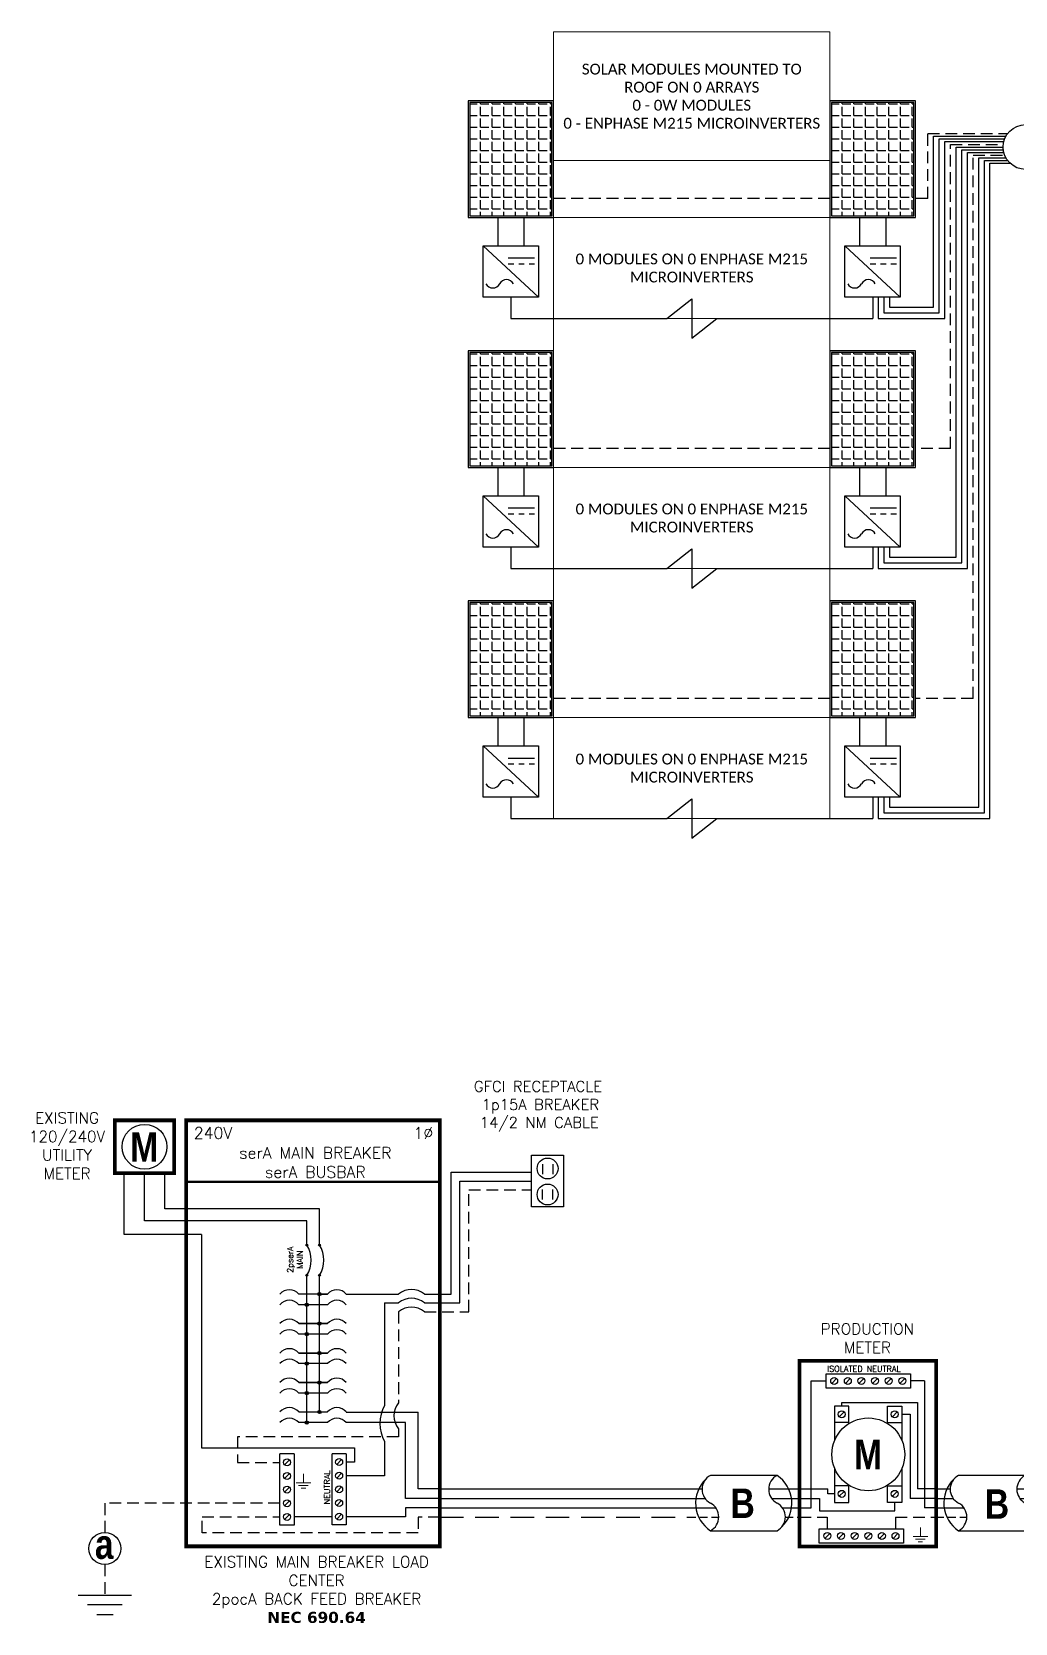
# Model space of a CAD drawing. Header units: feet. Extents: x 23351 to 24150, y 15348 to 15858.
# Drawn here: x 23637 to 23951, y 15348 to 15856 of the extents above; entities that cross this region are included whole.
import ezdxf

# ---------------------------------------------------------------- set-up
doc = ezdxf.new("R2010")
doc.units = ezdxf.units.FT
doc.header["$MEASUREMENT"] = 0
doc.linetypes.add('DASHED', pattern=[0.75, 0.5, -0.25])
doc.linetypes.add('HIDDEN', pattern=[0.375, 0.25, -0.125])
doc.layers.add('TEXT', color=7, linetype='Continuous')
doc.layers.add('Z - TITLEBLOCK TXT', color=7, linetype='Continuous')
doc.styles.add('ONE LINE TXT', font='techb___.ttf')
doc.styles.get("Standard").update_dxf_attribs({"font": 'simplex.shx'})

# ---------------------------------------------------------------- blocks, each defined once
blk = doc.blocks.new('*T23')
at = {"layer": 'Defpoints', "color": 8, "linetype": 'ByBlock', "lineweight": 0, "transparency": 16777216}
for p, q in [((0, 0), (88.16, 0)), ((0, 0), (0, -250.97)), ((88.16, 0), (88.16, -250.97)), ((0, -41.08), (88.16, -41.08)), ((0, -59.24), (88.16, -59.24)), ((0, -91.46), (88.16, -91.46)), ((0, -138.99), (88.16, -138.99)), ((0, -171.21), (88.16, -171.21)), ((0, -218.74), (88.16, -218.74)), ((0, -250.97), (88.16, -250.97))]:
    blk.add_line(p, q, dxfattribs=at)
at = {"color": 0, "linetype": 'Continuous', "transparency": 16777216, "char_height": 3.4544, "width": 83.574, "attachment_point": 5}
for s, insert in [('{\\fCalibri|b0|i0|c0;SOLAR MODULES MOUNTED TO ROOF ON 0 ARRAYS^J0 - 0W MODULES^J0 - ENPHASE M215 MICROINVERTERS', (44.08, -20.54)), ('{\\fCalibri|b0|i0|c0;', (44.08, -50.16)), ('{\\fCalibri|b0|i0|c0;0 MODULES ON 0 ENPHASE M215 MICROINVERTERS', (44.08, -75.35)), ('{\\fCalibri|b0|i0|c0;', (44.08, -115.23)), ('{\\fCalibri|b0|i0|c0;0 MODULES ON 0 ENPHASE M215 MICROINVERTERS', (44.08, -155.1)), ('{\\fCalibri|b0|i0|c0;', (44.08, -194.98)), ('{\\fCalibri|b0|i0|c0;0 MODULES ON 0 ENPHASE M215 MICROINVERTERS', (44.08, -234.86))]:
    blk.add_mtext(s, dxfattribs=dict(at, insert=insert))
blk = doc.blocks.new('*U14')
at = {"color": 7, "linetype": 'Continuous'}
for p, q in [((-7.14, 13.31), (-28.39, 13.31)), ((-28.39, -4.31), (-7.14, -4.31))]:
    blk.add_line(p, q, dxfattribs=at)
at = {"color": 7}
for p, q in [((-35.53, 9), (-31.05, 9)), ((-9.81, 9), (0, 9))]:
    blk.add_line(p, q, dxfattribs=at)
at = {"color": 10}
for p, q in [((-35.53, 6), (-30.11, 6)), ((-8.87, 6), (0, 6))]:
    blk.add_line(p, q, dxfattribs=at)
at = {"color": 253}
for p, q in [((-35.53, 3), (-26.66, 3)), ((-5.41, 3), (0, 3))]:
    blk.add_line(p, q, dxfattribs=at)
at = {"color": 92, "linetype": 'HIDDEN', "ltscale": 10}
for p, q in [((-4.48, 0), (0, 0)), ((-35.53, 0), (-25.72, 0))]:
    blk.add_line(p, q, dxfattribs=at)
at = {"color": 7, "linetype": 'Continuous'}
for centre, start, end in [((-22.54, 4.5), 133.9732, 236.4265), ((-12.99, 4.5), 313.9732, 56.4265)]:
    blk.add_arc(centre, 10.58, start, end, dxfattribs=at)
at = {"linetype": 'Continuous'}
for centre, start, end in [((-26.08, 8.91), 117.6639, 242.3361), ((-4.83, 8.91), 117.6639, 242.3361), ((-30.7, 0.09), 297.6639, 62.3361), ((-9.45, 0.09), 297.6639, 62.3361)]:
    blk.add_arc(centre, 4.98, start, end, dxfattribs=at)
blk = doc.blocks.new('unfusedDisconnect')
at = {"lineweight": 50}
blk.add_line((-43.61, 43.06), (0, 43.06), dxfattribs=at)
at = {"color": 1, "linetype": 'Continuous'}
for p, q in [((-35.27, 34.78), (-35.27, 39.32)), ((-35.27, 39.32), (-8.32, 39.32)), ((-8.32, 39.32), (-8.32, 34.78)), ((-8.32, 34.78), (-35.27, 34.78)), ((-31.89, 22.73), (-25.32, 22.73)), ((-23.43, 25.18), (-20.16, 22.74)), ((-19.08, 22.73), (-11.7, 22.73)), ((-23.43, 17.65), (-20.16, 15.2)), ((-31.89, 15.2), (-25.32, 15.2)), ((-19.08, 15.2), (-11.7, 15.19)), ((-35.27, 1.76), (-8.32, 1.76)), ((-35.27, 1.76), (-35.27, -2.78)), ((-8.32, 1.76), (-8.32, -2.78)), ((-8.32, -2.78), (-35.27, -2.78))]:
    blk.add_line(p, q, dxfattribs=at)
at = {"color": 4, "linetype": 'Continuous'}
for p, q in [((-31.89, 37.83), (-33.46, 36.26)), ((-27.53, 37.83), (-29.11, 36.26)), ((-23.18, 37.83), (-24.76, 36.26)), ((-18.83, 37.83), (-20.41, 36.26)), ((-14.48, 37.83), (-16.06, 36.26)), ((-10.13, 37.83), (-11.7, 36.26)), ((-31.89, 0.28), (-33.46, -1.3)), ((-27.53, 0.28), (-29.11, -1.3)), ((-23.18, 0.28), (-24.76, -1.3)), ((-18.83, 0.28), (-20.41, -1.3)), ((-14.48, 0.28), (-16.06, -1.3)), ((-10.13, 0.28), (-11.7, -1.3))]:
    blk.add_line(p, q, dxfattribs=at)
at = {"color": 253, "linetype": 'Continuous'}
for p, q in [((-38.16, 3), (-38.16, 32.17)), ((-38.16, 32.17), (-32.67, 32.17)), ((-32.67, 32.17), (-32.67, 34.78)), ((-10.92, 32.17), (-10.92, 34.78)), ((-5.43, 32.17), (-10.92, 32.17)), ((-5.43, 3), (-5.43, 32.17)), ((-43.61, 3), (-38.16, 3)), ((0, 3), (-5.43, 3))]:
    blk.add_line(p, q, dxfattribs=at)
at = {"color": 7, "linetype": 'Continuous'}
for p, q in [((-41.66, 9), (-41.66, 22.73)), ((-39.8, 22.73), (-41.66, 22.73)), ((-31.89, 22.73), (-34.52, 22.73)), ((-11.7, 22.73), (-9.07, 22.73)), ((-3.79, 22.73), (-1.93, 22.73)), ((-1.93, 9), (-1.93, 22.73))]:
    blk.add_line(p, q, dxfattribs=at)
at = {"color": 10, "linetype": 'Continuous'}
for p, q in [((-39.8, 6), (-39.8, 15.2)), ((-31.89, 15.2), (-34.52, 15.2)), ((-11.7, 15.2), (-9.07, 15.2)), ((-3.79, 6), (-3.79, 15.2)), ((-43.61, 6), (-39.8, 6)), ((0, 6), (-3.79, 6))]:
    blk.add_line(p, q, dxfattribs=at)
at = {"color": 7}
for p, q in [((-43.61, 9), (-41.66, 9)), ((0, 9), (-1.93, 9))]:
    blk.add_line(p, q, dxfattribs=at)
at = {"color": 92, "linetype": 'HIDDEN', "ltscale": 15}
for p, q in [((-43.61, 0), (-36.58, 0)), ((-36.58, 0), (-36.58, 4.9)), ((-36.58, 4.9), (-32.67, 4.9)), ((-32.67, 4.9), (-32.67, 1.76)), ((-7.01, 4.9), (-10.92, 4.9)), ((-10.92, 4.9), (-10.92, 1.76)), ((-7.01, 0), (-7.01, 4.9)), ((0, 0), (-7.01, 0))]:
    blk.add_line(p, q, dxfattribs=at)
at = {"lineweight": 50, "const_width": 1.19}
blk.add_lwpolyline([(-43.61, -9.34), (-43.61, 49.84), (0, 49.84), (0, -9.34)], close=True, dxfattribs=at)
at = {"color": 92, "linetype": 'Continuous', "lineweight": 5, "ltscale": 0.05, "flags": 128}
for points in [[(-21.8, -3.32), (-21.8, -6.17)], [(-24.14, -6.17), (-19.45, -6.17)], [(-20.27, -7.03), (-23.32, -7.03)], [(-21.08, -7.9), (-22.51, -7.9)]]:
    blk.add_lwpolyline(points, dxfattribs=at)
at = {"color": 4, "linetype": 'Continuous'}
for centre in [(-32.67, 37.05), (-28.32, 37.05), (-23.97, 37.05), (-19.62, 37.05), (-15.27, 37.05), (-10.92, 37.05), (-32.67, -0.51), (-28.32, -0.51), (-23.97, -0.51), (-19.62, -0.51), (-15.27, -0.51), (-10.92, -0.51)]:
    blk.add_circle(centre, 1.11, dxfattribs=at)
at = {"color": 1, "linetype": 'Continuous'}
for centre in [(-24.78, 22.73), (-19.62, 22.73), (-24.78, 15.2), (-19.62, 15.2)]:
    blk.add_circle(centre, 0.541, dxfattribs=at)
at = {"color": 7, "linetype": 'Continuous'}
for centre in [(-37.16, 22.58), (-6.43, 22.58)]:
    blk.add_arc(centre, 2.64, 3.2819, 176.7181, dxfattribs=at)
at = {"color": 10, "linetype": 'Continuous'}
for centre in [(-37.16, 15.04), (-6.43, 15.04)]:
    blk.add_arc(centre, 2.64, 3.2819, 176.7181, dxfattribs=at)
at = {"color": 4, "linetype": 'Continuous'}
blk.add_text('ISOLATED NEUTRAL', height=1.8743, dxfattribs=at).set_placement((-34.91, 39.97))
at = {"color": 1}
for s, width, gutter_width, heights, insert, char_height, attachment_point in [('\\A1;\\pi12.228;ampA UNFUSED \\P\\pi16.834;DISCONNECT', 64.922, 0, [11.89], (-55.21, 63.58), 3.4544, 1), ('240V', 0.1481, 0.75, [0], (-35.55, 46.4), 3.658, 5), ('1∅', 0.1481, 0.75, [0], (-4.98, 46.1), 3.658, 5), ('\\A1;\\pi11.999,t30.287;SQUARE D\\P\\pi9.0377,t27.326;PN: D222RB', 51.6906, 0.203, [45.94], (-47.25, -12.27), 3.6576, 1)]:
    blk.add_mtext_dynamic_manual_height_columns(s, width=width, gutter_width=gutter_width, heights=heights, dxfattribs=dict(at, insert=insert, char_height=char_height, attachment_point=attachment_point))
blk = doc.blocks.new('*U26')
at = {"color": 7}
for name, p in [('unfusedDisconnect', (0, 0)), ('*U14', (-43.61, 0))]:
    blk.add_blockref(name, p, dxfattribs=at)
at = {"layer": 'Z - TITLEBLOCK TXT', "color": 1, "linetype": 'Continuous', "insert": (-63.63, 8.88), "char_height": 9.3833, "attachment_point": 1, "style": 'ONE LINE TXT'}
blk.add_mtext_dynamic_manual_height_columns('{\\W1;\\C256;B}', width=0.1385, gutter_width=2.13, heights=[0], dxfattribs=at)
blk = doc.blocks.new('*U22')
at = {"color": 7}
blk.add_line((-79.14, 9), (0, 9), dxfattribs=at)
at = {"color": 10}
blk.add_line((-79.14, 6), (0, 6), dxfattribs=at)
at = {"color": 253}
blk.add_line((-79.14, 3), (0, 3), dxfattribs=at)
at = {"color": 92, "linetype": 'DASHED', "ltscale": 15}
blk.add_line((-79.14, 0), (0, 0), dxfattribs=at)
blk = doc.blocks.new('productionMeter')
at = {"color": 1, "linetype": 'Continuous'}
for p, q in [((-35.13, 41.18), (-35.13, 45.72)), ((-35.13, 45.72), (-8.18, 45.72)), ((-8.18, 45.72), (-8.18, 41.18)), ((-8.18, 41.18), (-35.13, 41.18)), ((-32.38, 35.4), (-32.38, 24.5)), ((-27.84, 35.4), (-32.38, 35.4)), ((-27.84, 29.86), (-27.84, 35.4)), ((-15.47, 29.86), (-15.47, 35.4)), ((-15.47, 35.4), (-10.93, 35.4)), ((-10.93, 35.4), (-10.93, 24.5)), ((-27.84, 30.21), (-32.38, 30.21)), ((-15.47, 30.21), (-10.93, 30.21)), ((-32.38, 15.55), (-32.38, 4.64)), ((-10.93, 15.55), (-10.93, 4.64)), ((-27.84, 4.64), (-27.84, 10.18)), ((-15.47, 4.64), (-15.47, 10.18)), ((-27.84, 10.04), (-32.38, 10.04)), ((-15.47, 10.04), (-10.93, 10.04)), ((-32.38, 4.64), (-27.84, 4.64)), ((-10.93, 4.64), (-15.47, 4.64)), ((-37.32, -8.24), (-37.32, -3.7)), ((-37.32, -3.7), (-10.37, -3.7)), ((-10.37, -3.7), (-10.37, -8.24)), ((-10.37, -8.24), (-37.32, -8.24))]:
    blk.add_line(p, q, dxfattribs=at)
at = {"color": 253, "linetype": 'Continuous'}
for p, q in [((-39.9, 3), (-39.9, 43.45)), ((-39.9, 43.45), (-35.13, 43.45)), ((-3.71, 43.45), (-8.18, 43.45)), ((-3.71, 43.45), (-3.71, 3)), ((-43.61, 3), (-39.9, 3)), ((0, 3), (-3.71, 3))]:
    blk.add_line(p, q, dxfattribs=at)
at = {"color": 4, "linetype": 'Continuous'}
for p, q in [((-31.74, 44.23), (-33.32, 42.66)), ((-27.39, 44.23), (-28.97, 42.66)), ((-23.04, 44.23), (-24.62, 42.66)), ((-18.69, 44.23), (-20.26, 42.66)), ((-14.34, 44.23), (-15.91, 42.66)), ((-9.99, 44.23), (-11.56, 42.66)), ((-29.33, 33.59), (-30.9, 32.02)), ((-12.41, 33.59), (-13.98, 32.02)), ((-29.33, 8.23), (-30.9, 6.66)), ((-12.41, 8.23), (-13.98, 6.66)), ((-33.93, -5.19), (-35.51, -6.76)), ((-29.58, -5.19), (-31.15, -6.76)), ((-25.23, -5.19), (-26.8, -6.76)), ((-20.88, -5.19), (-22.45, -6.76)), ((-16.53, -5.19), (-18.1, -6.76)), ((-12.18, -5.19), (-13.75, -6.76))]:
    blk.add_line(p, q, dxfattribs=at)
at = {"color": 7}
for p, q in [((-30.11, 35.4), (-30.11, 36.59)), ((-30.11, 36.59), (-5.98, 36.59)), ((-5.98, 36.59), (-5.98, 9)), ((-43.61, 9), (-34.54, 9)), ((-34.54, 7.44), (-34.54, 9)), ((-32.38, 7.44), (-34.54, 7.44)), ((0, 9), (-5.98, 9))]:
    blk.add_line(p, q, dxfattribs=at)
at = {"color": 10, "linetype": 'Continuous'}
for p, q in [((-10.93, 32.81), (-8.25, 32.81)), ((-8.25, 32.81), (-8.25, 6)), ((-43.61, 6), (-37.24, 6)), ((-37.24, 6), (-37.24, 2.05)), ((0, 6), (-8.25, 6)), ((-37.24, 2.05), (-13.2, 2.05)), ((-13.2, 2.05), (-13.2, 4.64))]:
    blk.add_line(p, q, dxfattribs=at)
at = {"color": 92, "linetype": 'HIDDEN', "ltscale": 15}
for p, q in [((-43.61, 0), (-34.72, 0)), ((-12.97, 0), (-12.97, -3.7)), ((-12.97, 0), (0, 0)), ((-34.72, 0), (-34.72, -3.7))]:
    blk.add_line(p, q, dxfattribs=at)
at = {"lineweight": 50, "const_width": 1.19}
blk.add_lwpolyline([(-43.61, -9.34), (-43.61, 49.84), (0, 49.84), (0, -9.34)], close=True, dxfattribs=at)
at = {"color": 92, "linetype": 'Continuous', "lineweight": 5, "ltscale": 0.05, "flags": 128}
for points in [[(-5.04, -3.33), (-5.04, -6.18)], [(-2.7, -6.18), (-7.38, -6.18)], [(-6.57, -7.05), (-3.51, -7.05)], [(-5.76, -7.91), (-4.32, -7.91)]]:
    blk.add_lwpolyline(points, dxfattribs=at)
at = {"color": 4, "linetype": 'Continuous'}
for centre in [(-32.53, 43.45), (-28.18, 43.45), (-23.83, 43.45), (-19.48, 43.45), (-15.13, 43.45), (-10.78, 43.45), (-30.11, 32.81), (-13.2, 32.81), (-30.11, 7.44), (-13.2, 7.44), (-34.72, -5.97), (-30.37, -5.97), (-26.02, -5.97), (-21.67, -5.97), (-17.32, -5.97), (-12.97, -5.97)]:
    blk.add_circle(centre, 1.11, dxfattribs=at)
at = {"linetype": 'Continuous'}
blk.add_circle((-21.65, 20.02), 11.62, dxfattribs=at)
at = {"color": 4, "linetype": 'Continuous'}
blk.add_text('ISOLATED NEUTRAL', height=1.8743, dxfattribs=at).set_placement((-34.77, 46.37))
at = {"color": 253, "linetype": 'Continuous', "style": 'ONE LINE TXT'}
blk.add_text('M', height=9.38, dxfattribs=at).set_placement((-26.21, 15.31))
at = {"color": 1, "insert": (-21.93, 57.08), "char_height": 3.5433, "attachment_point": 5}
blk.add_mtext_dynamic_manual_height_columns('PRODUCTION METER', width=1.3203, gutter_width=7.17, heights=[0], dxfattribs=at)
blk = doc.blocks.new('*U19')
at = {"color": 7}
blk.add_blockref('productionMeter', (0, 0), dxfattribs=at)
blk = doc.blocks.new('breakerPanel')
at = {"linetype": 'Continuous'}
h = blk.add_hatch(color=1, dxfattribs=at)
h.dxf.hatch_style = 1
edge = h.paths.add_edge_path()
edge.add_arc((-42.47, 86.8), 0.291, 0, 360)
h = blk.add_hatch(color=1, dxfattribs=at)
h.dxf.hatch_style = 1
edge = h.paths.add_edge_path()
edge.add_arc((-38.44, 86.8), 0.291, 0, 360)
h = blk.add_hatch(color=1, dxfattribs=at)
h.dxf.hatch_style = 1
edge = h.paths.add_edge_path()
edge.add_arc((-42.47, 77.16), 0.291, 0, 360)
h = blk.add_hatch(color=1, dxfattribs=at)
h.dxf.hatch_style = 1
edge = h.paths.add_edge_path()
edge.add_arc((-38.44, 77.16), 0.291, 0, 360)
h = blk.add_hatch(color=1, dxfattribs=at)
h.dxf.hatch_style = 1
edge = h.paths.add_edge_path()
edge.add_arc((-38.44, 71.16), 0.528, 0, 360)
h = blk.add_hatch(color=1, dxfattribs=at)
h.dxf.hatch_style = 1
edge = h.paths.add_edge_path()
edge.add_arc((-42.47, 67.78), 0.528, 0, 360)
h = blk.add_hatch(color=1, dxfattribs=at)
h.dxf.hatch_style = 1
edge = h.paths.add_edge_path()
edge.add_arc((-38.44, 61.76), 0.528, 0, 360)
h = blk.add_hatch(color=1, dxfattribs=at)
h.dxf.hatch_style = 1
edge = h.paths.add_edge_path()
edge.add_arc((-42.47, 58.38), 0.528, 0, 360)
h = blk.add_hatch(color=1, dxfattribs=at)
h.dxf.hatch_style = 1
edge = h.paths.add_edge_path()
edge.add_arc((-38.44, 52.36), 0.528, 0, 360)
h = blk.add_hatch(color=1, dxfattribs=at)
h.dxf.hatch_style = 1
edge = h.paths.add_edge_path()
edge.add_arc((-42.47, 48.98), 0.528, 0, 360)
h = blk.add_hatch(color=1, dxfattribs=at)
h.dxf.hatch_style = 1
edge = h.paths.add_edge_path()
edge.add_arc((-38.44, 42.95), 0.528, 0, 360)
h = blk.add_hatch(color=1, dxfattribs=at)
h.dxf.hatch_style = 1
edge = h.paths.add_edge_path()
edge.add_arc((-42.47, 39.58), 0.528, 0, 360)
h = blk.add_hatch(color=1, dxfattribs=at)
h.dxf.hatch_style = 1
edge = h.paths.add_edge_path()
edge.add_arc((-42.47, 30.17), 0.528, 0, 360)
h = blk.add_hatch(color=1, dxfattribs=at)
h.dxf.hatch_style = 1
edge = h.paths.add_edge_path()
edge.add_arc((-38.44, 33.55), 0.528, 0, 360)
at = {"color": 155, "true_color": 0x647190}
blk.add_line((-80.92, 126.59), (0, 126.59), dxfattribs=at)
at = {"color": 253, "linetype": 'Continuous'}
for p, q in [((-100.73, 90.2), (-100.73, 109.7)), ((-76.04, 90.2), (-100.73, 90.2)), ((-76.04, 90.2), (-76.04, 22.16)), ((-76.04, 22.16), (-27.25, 22.16)), ((-27.25, 22.16), (-27.25, 17.57)), ((-27.25, 17.57), (-29.89, 17.57)), ((-11.01, 0.16), (-29.89, 0.16)), ((0, 3), (-11.01, 3)), ((-11.01, 3), (-11.01, 0.16))]:
    blk.add_line(p, q, dxfattribs=at)
at = {"color": 10, "linetype": 'Continuous'}
for p, q in [((-94.24, 94.51), (-94.24, 109.7)), ((-42.47, 94.51), (-94.24, 94.51)), ((-42.47, 87.09), (-42.47, 94.51)), ((-42.47, 30.17), (-42.47, 76.87)), ((-35.88, 67.78), (-45.04, 67.78)), ((-35.88, 58.38), (-45.04, 58.38)), ((-35.88, 48.98), (-45.04, 48.98)), ((-35.88, 39.58), (-45.04, 39.58)), ((-35.88, 30.17), (-45.04, 30.17)), ((-10.98, 30.17), (-29.89, 30.17)), ((-10.98, 6), (-10.98, 30.17)), ((0, 6), (-10.98, 6))]:
    blk.add_line(p, q, dxfattribs=at)
at = {"color": 7, "linetype": 'Continuous'}
for p, q in [((-87.75, 98.34), (-87.75, 109.7)), ((-38.44, 98.34), (-87.75, 98.34)), ((-38.44, 87.09), (-38.44, 98.34)), ((-38.44, 61.76), (-38.44, 76.87)), ((-35.88, 71.16), (-45.04, 71.16)), ((-38.44, 71.16), (-35.88, 71.16)), ((-45.04, 61.76), (-35.88, 61.76)), ((-35.88, 61.76), (-45.04, 61.76)), ((-38.44, 52.36), (-38.44, 61.76)), ((-45.04, 52.36), (-35.88, 52.36)), ((-35.88, 52.36), (-45.04, 52.36)), ((-38.44, 42.95), (-38.44, 52.36)), ((-45.04, 42.95), (-35.88, 42.95)), ((-35.88, 42.95), (-45.04, 42.95)), ((-38.44, 33.55), (-38.44, 42.95)), ((-35.88, 33.55), (-45.04, 33.55)), ((-6.96, 9), (-6.96, 33.55))]:
    blk.add_line(p, q, dxfattribs=at)
at = {"lineweight": 50}
blk.add_line((-80.92, 106.95), (0, 106.95), dxfattribs=at)
at = {"color": 7}
for p, q in [((-29.89, 33.55), (-6.96, 33.55)), ((0, 9), (-6.96, 9))]:
    blk.add_line(p, q, dxfattribs=at)
at = {"color": 1, "linetype": 'Continuous'}
for p, q in [((-51.03, -2.51), (-51.03, 20.23)), ((-46.49, 20.23), (-51.03, 20.23)), ((-46.49, 20.23), (-46.49, -2.51)), ((-34.43, -2.43), (-34.43, 20.16)), ((-29.89, 20.16), (-34.43, 20.16)), ((-29.89, 20.16), (-29.89, -2.43)), ((-46.49, -2.51), (-51.03, -2.51)), ((-29.89, -2.43), (-34.43, -2.43))]:
    blk.add_line(p, q, dxfattribs=at)
at = {"color": 4, "linetype": 'Continuous'}
for p, q in [((-47.97, 18.28), (-49.55, 16.71)), ((-31.37, 18.35), (-32.94, 16.78)), ((-47.97, 13.93), (-49.55, 12.36)), ((-31.37, 14), (-32.94, 12.43)), ((-47.97, 9.58), (-49.55, 8.01)), ((-47.97, 5.23), (-49.55, 3.66)), ((-31.37, 9.65), (-32.94, 8.08)), ((-31.37, 5.3), (-32.94, 3.73)), ((-47.97, 0.88), (-49.55, -0.69)), ((-31.37, 0.95), (-32.94, -0.62))]:
    blk.add_line(p, q, dxfattribs=at)
at = {"color": 92, "linetype": 'HIDDEN', "ltscale": 15}
for p, q in [((-51.03, 4.44), (-106.89, 4.44)), ((-106.89, 4.44), (-106.89, -4.87)), ((-75.84, -4.96), (-75.84, 0.09)), ((-75.84, 0.09), (-51.03, 0.09)), ((0, 0), (-6.96, 0)), ((-6.96, -4.96), (-75.84, -4.96)), ((-6.96, 0), (-6.96, -4.96)), ((-106.89, -15.1), (-106.89, -24.84))]:
    blk.add_line(p, q, dxfattribs=at)
at = {"color": 92, "linetype": 'Continuous', "ltscale": 15}
blk.add_line((-34.43, 0.09), (-46.49, 0.09), dxfattribs=at)
at = {"lineweight": 50, "const_width": 1.19}
for points in [[(-103.67, 109.7), (-103.67, 126.59), (-84.82, 126.59), (-84.82, 109.7)], [(-80.92, -9.3), (-80.92, 126.59), (0, 126.59), (0, -9.3)]]:
    blk.add_lwpolyline(points, close=True, dxfattribs=at)
at = {"color": 92, "linetype": 'Continuous', "lineweight": 5, "ltscale": 0.05, "flags": 128}
for points in [[(-45.88, 10.97), (-41.2, 10.97)], [(-43.54, 13.81), (-43.54, 10.97)], [(-42.01, 10.1), (-45.07, 10.1)], [(-42.82, 9.23), (-44.25, 9.23)]]:
    blk.add_lwpolyline(points, dxfattribs=at)
at = {"color": 92, "linetype": 'Continuous', "ltscale": 4, "flags": 128}
for points in [[(-115.37, -24.84), (-98.41, -24.84)], [(-101.35, -27.98), (-112.43, -27.98)], [(-104.29, -31.12), (-109.49, -31.12)]]:
    blk.add_lwpolyline(points, dxfattribs=at)
at = {"linetype": 'Continuous'}
blk.add_circle((-94.24, 118.15), 7.15, dxfattribs=at)
at = {"color": 1, "linetype": 'Continuous'}
for centre, radius in [((-42.47, 86.8), 0.291), ((-38.44, 86.8), 0.291), ((-42.47, 77.16), 0.291), ((-38.44, 77.16), 0.291), ((-38.44, 71.16), 0.528), ((-42.47, 67.78), 0.528), ((-38.44, 61.76), 0.528), ((-42.47, 58.38), 0.528), ((-38.44, 52.36), 0.528), ((-42.47, 48.98), 0.528), ((-38.44, 42.95), 0.528), ((-42.47, 39.58), 0.528), ((-42.47, 30.17), 0.528), ((-38.44, 33.55), 0.528)]:
    blk.add_circle(centre, radius, dxfattribs=at)
at = {"color": 4, "linetype": 'Continuous'}
for centre in [(-48.76, 17.49), (-32.16, 17.57), (-48.76, 13.14), (-32.16, 13.21), (-48.76, 8.79), (-48.76, 4.44), (-32.16, 8.86), (-32.16, 4.51), (-48.76, 0.09), (-32.16, 0.16)]:
    blk.add_circle(centre, 1.11, dxfattribs=at)
at = {"color": 7, "linetype": 'Continuous'}
blk.add_circle((-106.89, -9.99), 5.11, dxfattribs=at)
at = {"color": 1, "linetype": 'Continuous'}
for centre, radius, start, end in [((-50.14, 81.98), 9.06, 327.8708, 32.1292), ((-46.11, 81.98), 9.06, 327.8708, 32.1292), ((-48.03, 68.62), 3.93, 40.3392, 139.6608), ((-32.88, 68.62), 3.93, 40.3392, 139.6608), ((-48.03, 65.24), 3.93, 40.3392, 139.6608), ((-32.88, 65.24), 3.93, 40.3392, 139.6608), ((-48.03, 59.21), 3.93, 40.3392, 139.6608), ((-32.88, 59.21), 3.93, 40.3392, 139.6608), ((-48.03, 55.84), 3.93, 40.3392, 139.6608), ((-32.88, 55.84), 3.93, 40.3392, 139.6608), ((-48.03, 49.81), 3.93, 40.3392, 139.6608), ((-32.88, 49.81), 3.93, 40.3392, 139.6608), ((-48.03, 46.43), 3.93, 40.3392, 139.6608), ((-32.88, 46.43), 3.93, 40.3392, 139.6608), ((-48.03, 40.41), 3.93, 40.3392, 139.6608), ((-48.03, 37.03), 3.93, 40.3392, 139.6608), ((-32.88, 40.41), 3.93, 40.3392, 139.6608), ((-32.88, 37.03), 3.93, 40.3392, 139.6608), ((-48.03, 31.01), 3.93, 40.3392, 139.6608), ((-48.03, 27.63), 3.93, 40.3392, 139.6608), ((-32.88, 31.01), 3.93, 40.3392, 139.6608), ((-32.88, 27.63), 3.93, 40.3392, 139.6608)]:
    blk.add_arc(centre, radius, start, end, dxfattribs=at)
at = {"color": 253, "linetype": 'Continuous', "style": 'ONE LINE TXT'}
blk.add_text('M', height=9.38, dxfattribs=at).set_placement((-98.8, 113.43))
at = {"color": 4, "linetype": 'Continuous'}
blk.add_text('NEUTRAL', height=1.874, rotation=90, dxfattribs=at).set_placement((-35.08, 4.08))
at = {"color": 1, "attachment_point": 5}
for s, width, gutter_width, heights, insert, char_height in [('EXISTING\\P120/240V UTILITY METER', 0.0523, 7.17, [0], (-118.95, 118.48), 3.5433), ('240V', 0.1481, 0.75, [0], (-72.39, 122.54), 3.658), ('1∅', 0.1481, 0.75, [0], (-5.31, 122.54), 3.658), ('serA MAIN BREAKER\\PserA BUSBAR', 72.4998, 0.75, [0], (-39.75, 113.14), 3.6576), ('EXISTING MAIN BREAKER LOAD CENTER\\P2pocA BACK FEED BREAKER\\P{\\fVerdana|b1|i0|c0|p34;NEC 690.64}', 79.2627, 97.94, [154.49], (-39.35, -23.14), 3.5433)]:
    blk.add_mtext_dynamic_manual_height_columns(s, width=width, gutter_width=gutter_width, heights=heights, dxfattribs=dict(at, insert=insert, char_height=char_height))
at = {"color": 4, "linetype": 'Continuous', "insert": (-46.25, 82.15), "char_height": 1.874, "attachment_point": 5, "rotation": 90}
blk.add_mtext_dynamic_manual_height_columns('2pserA\\PMAIN', width=0.1481, gutter_width=0.75, heights=[0], dxfattribs=at)
at = {"color": 1, "linetype": 'Continuous', "insert": (-110.08, -3.93), "char_height": 9.3833, "attachment_point": 1, "style": 'ONE LINE TXT'}
blk.add_mtext_dynamic_manual_height_columns('{\\W1;\\C256;a}', width=0.1385, gutter_width=2.13, heights=[0], dxfattribs=at)
blk = doc.blocks.new('*U18')
at = {"color": 7}
blk.add_blockref('breakerPanel', (0, 0), dxfattribs=at)
blk = doc.blocks.new('gfci1')
at = {"color": 7, "linetype": 'Continuous'}
for p, q in [((62.57, 41.42), (62.57, 38.21)), ((65.87, 41.42), (65.87, 38.21)), ((33.46, 0), (33.46, 38.87)), ((33.46, 38.87), (59.14, 38.87)), ((62.57, 30.17), (62.57, 33.39)), ((65.87, 30.17), (65.87, 33.39)), ((0, 0), (16.69, 0)), ((24.94, 0), (33.46, 0))]:
    blk.add_line(p, q, dxfattribs=at)
at = {"color": 253, "linetype": 'Continuous'}
for p, q in [((36.28, -2.82), (36.28, 36.06)), ((36.28, 36.06), (59.14, 36.06)), ((12.22, -2.82), (16.69, -2.82)), ((12.22, -2.82), (12.22, -35.5)), ((24.94, -2.82), (36.28, -2.82)), ((12.22, -47.07), (12.22, -57.95)), ((12.22, -57.95), (0, -57.95))]:
    blk.add_line(p, q, dxfattribs=at)
at = {"color": 7}
blk.add_line((16.69, -45.52), (16.69, -45.52), dxfattribs=at)
at = {"color": 7, "linetype": 'Continuous'}
blk.add_lwpolyline([(59.14, 44.31), (69.3, 44.31), (69.3, 27.81), (59.14, 27.81)], close=True, dxfattribs=at)
for centre in [(64.22, 40.06), (64.22, 31.78)]:
    blk.add_circle(centre, 3.33, dxfattribs=at)
blk.add_arc((20.81, -4.99), 6.47, 50.3905, 129.6095, dxfattribs=at)
at = {"color": 253, "linetype": 'Continuous'}
for centre, radius, start, end in [((20.81, -7.8), 6.47, 50.3905, 129.6095), ((22.72, -41.29), 11.99, 151.1704, 208.8296)]:
    blk.add_arc(centre, radius, start, end, dxfattribs=at)
at = {"layer": 'TEXT', "color": 92, "linetype": 'HIDDEN', "ltscale": 15}
for p, q in [((39.09, -5.63), (39.09, 33.24)), ((39.09, 33.24), (59.14, 33.24)), ((16.69, -5.63), (16.69, -34.69)), ((24.94, -5.63), (39.09, -5.63)), ((16.69, -45.52), (-34.69, -45.52)), ((-34.69, -45.52), (-34.69, -53.67)), ((16.69, -42.94), (16.69, -45.52)), ((-34.69, -53.67), (-21.14, -53.67))]:
    blk.add_line(p, q, dxfattribs=at)
at = {"layer": 'TEXT', "color": 92, "linetype": 'Continuous', "ltscale": 15}
for centre, start, end in [((20.81, -10.62), 50.3905, 129.6095), ((21.67, -38.81), 140.3905, 219.6095)]:
    blk.add_arc(centre, 6.47, start, end, dxfattribs=at)
at = {"layer": 'TEXT', "color": 1, "insert": (27.72, 67.97), "char_height": 3.4544, "attachment_point": 1}
blk.add_mtext_dynamic_manual_height_columns('\\A1;\\pi12.999;GFCI RECEPTACLE\\P\\pi15.467;1p15A BREAKER\\P\\pi14.891;14/2 NM CABLE', width=71.8931, gutter_width=92.23, heights=[24.13], dxfattribs=at)

msp = doc.modelspace()

# ---------------------------------------------------------------- hatches: boundary and pattern name
at = {"linetype": 'Continuous'}
h = msp.add_hatch(dxfattribs=at)
h.set_pattern_fill('ANGLE', color=256, scale=13.54666)
h.set_pattern_definition([(0, (23840.1094, 3814.6677), (0, 3.7253315), [2.709332, -1.0159995]), (90, (23840.1094, 3814.6677), (-3.7253315, 2e-16), [2.709332, -1.0159995])])
h.paths.add_polyline_path([(23777.1, 15832.97), (23777.1, 15796.78), (23803.34, 15796.78), (23803.34, 15832.97)])
h = msp.add_hatch(dxfattribs=at)
h.set_pattern_fill('ANGLE', color=256, scale=13.54666)
h.set_pattern_definition([(0, (23955.5293, 3814.6677), (0, 3.7253315), [2.709332, -1.0159995]), (90, (23955.5293, 3814.6677), (-3.7253315, 2e-16), [2.709332, -1.0159995])])
h.paths.add_polyline_path([(23892.52, 15832.97), (23892.52, 15796.78), (23918.76, 15796.78), (23918.76, 15832.97)])
h = msp.add_hatch(dxfattribs=at)
h.set_pattern_fill('ANGLE', color=256, scale=13.54666)
h.set_pattern_definition([(0, (23840.1094, 3734.9146), (0, 3.7253315), [2.709332, -1.0159995]), (90, (23840.1094, 3734.9146), (-3.7253315, 2e-16), [2.709332, -1.0159995])])
h.paths.add_polyline_path([(23777.1, 15753.21), (23777.1, 15717.03), (23803.34, 15717.03), (23803.34, 15753.21)])
h = msp.add_hatch(dxfattribs=at)
h.set_pattern_fill('ANGLE', color=256, scale=13.54666)
h.set_pattern_definition([(0, (23955.5293, 3734.9146), (0, 3.7253315), [2.709332, -1.0159995]), (90, (23955.5293, 3734.9146), (-3.7253315, 2e-16), [2.709332, -1.0159995])])
h.paths.add_polyline_path([(23892.52, 15753.21), (23892.52, 15717.03), (23918.76, 15717.03), (23918.76, 15753.21)])
h = msp.add_hatch(dxfattribs=at)
h.set_pattern_fill('ANGLE', color=256, scale=13.54666)
h.set_pattern_definition([(0, (23840.1094, 3655.1615), (0, 3.7253315), [2.709332, -1.0159995]), (90, (23840.1094, 3655.1615), (-3.7253315, 2e-16), [2.709332, -1.0159995])])
h.paths.add_polyline_path([(23777.1, 15673.46), (23777.1, 15637.28), (23803.34, 15637.28), (23803.34, 15673.46)])
h = msp.add_hatch(dxfattribs=at)
h.set_pattern_fill('ANGLE', color=256, scale=13.54666)
h.set_pattern_definition([(0, (23955.5293, 3655.1615), (0, 3.7253315), [2.709332, -1.0159995]), (90, (23955.5293, 3655.1615), (-3.7253315, 2e-16), [2.709332, -1.0159995])])
h.paths.add_polyline_path([(23892.52, 15673.46), (23892.52, 15637.28), (23918.76, 15637.28), (23918.76, 15673.46)])

# ---------------------------------------------------------------- linework, layer by layer
at = {"color": 92, "linetype": 'HIDDEN', "ltscale": 15}
for p, q in [((23923.24, 15802.32), (23923.24, 15823.06)), ((23923.24, 15823.06), (23948.71, 15823.06)), ((23930.44, 15819.62), (23947.32, 15819.62)), ((23930.44, 15722.57), (23930.44, 15819.62)), ((23937.65, 15816.18), (23947.75, 15816.18)), ((23937.65, 15642.82), (23937.65, 15816.18)), ((23923.24, 15802.32), (23919.26, 15802.32)), ((23930.44, 15722.57), (23919.26, 15722.57)), ((23937.65, 15642.82), (23919.26, 15642.82))]:
    msp.add_line(p, q, dxfattribs=at)
at = {"color": 253, "linetype": 'Continuous'}
for p, q in [((23925.04, 15767.66), (23925.04, 15822.2)), ((23925.04, 15822.2), (23948.15, 15822.2)), ((23932.25, 15818.76), (23947.26, 15818.76)), ((23932.25, 15687.9), (23932.25, 15818.76)), ((23939.46, 15815.32), (23948.15, 15815.32)), ((23939.46, 15608.15), (23939.46, 15815.32)), ((23911.04, 15767.66), (23925.04, 15767.66)), ((23911.04, 15687.9), (23932.25, 15687.9)), ((23911.04, 15608.15), (23939.46, 15608.15))]:
    msp.add_line(p, q, dxfattribs=at)
at = {"color": 10, "linetype": 'Continuous'}
for p, q in [((23926.84, 15765.85), (23926.84, 15821.34)), ((23926.84, 15821.34), (23947.75, 15821.34)), ((23934.05, 15817.9), (23947.32, 15817.9)), ((23934.05, 15686.1), (23934.05, 15817.9)), ((23941.26, 15814.46), (23948.71, 15814.46)), ((23941.26, 15606.35), (23941.26, 15814.46)), ((23909.24, 15765.85), (23926.84, 15765.85)), ((23909.24, 15686.1), (23934.05, 15686.1)), ((23909.24, 15606.35), (23941.26, 15606.35))]:
    msp.add_line(p, q, dxfattribs=at)
at = {"linetype": 'Continuous'}
for p, q in [((23928.64, 15764.05), (23928.64, 15820.48)), ((23928.64, 15820.48), (23947.48, 15820.48)), ((23935.85, 15817.04), (23947.48, 15817.04)), ((23935.85, 15684.3), (23935.85, 15817.04)), ((23943.06, 15813.59), (23949.47, 15813.59)), ((23943.06, 15604.55), (23943.06, 15813.59)), ((23786.06, 15796.27), (23786.06, 15787.26)), ((23794.37, 15796.27), (23794.37, 15787.26)), ((23901.48, 15796.27), (23901.48, 15787.26)), ((23909.79, 15796.27), (23909.79, 15787.26)), ((23781.39, 15787.26), (23799.04, 15787.26)), ((23781.39, 15770.87), (23781.39, 15787.26)), ((23781.39, 15787.26), (23799.04, 15770.87)), ((23799.04, 15787.26), (23799.04, 15770.87)), ((23896.81, 15787.26), (23914.46, 15787.26)), ((23896.81, 15770.87), (23896.81, 15787.26)), ((23896.81, 15787.26), (23914.46, 15770.87)), ((23914.46, 15787.26), (23914.46, 15770.87)), ((23799.04, 15770.87), (23781.39, 15770.87)), ((23914.46, 15770.87), (23896.81, 15770.87)), ((23907.44, 15764.05), (23928.64, 15764.05)), ((23786.06, 15716.52), (23786.06, 15707.51)), ((23794.37, 15716.52), (23794.37, 15707.51)), ((23901.48, 15716.52), (23901.48, 15707.51)), ((23909.79, 15716.52), (23909.79, 15707.51)), ((23781.39, 15707.51), (23799.04, 15707.51)), ((23781.39, 15691.12), (23781.39, 15707.51)), ((23781.39, 15707.51), (23799.04, 15691.12)), ((23799.04, 15707.51), (23799.04, 15691.12)), ((23896.81, 15707.51), (23914.46, 15707.51)), ((23896.81, 15691.12), (23896.81, 15707.51)), ((23896.81, 15707.51), (23914.46, 15691.12)), ((23914.46, 15707.51), (23914.46, 15691.12)), ((23799.04, 15691.12), (23781.39, 15691.12)), ((23914.46, 15691.12), (23896.81, 15691.12)), ((23907.44, 15684.3), (23935.85, 15684.3)), ((23786.06, 15636.77), (23786.06, 15627.76)), ((23794.37, 15636.77), (23794.37, 15627.76)), ((23901.48, 15636.77), (23901.48, 15627.76)), ((23909.79, 15636.77), (23909.79, 15627.76)), ((23781.39, 15627.76), (23799.04, 15627.76)), ((23781.39, 15611.36), (23781.39, 15627.76)), ((23781.39, 15627.76), (23799.04, 15611.36)), ((23799.04, 15627.76), (23799.04, 15611.36)), ((23896.81, 15627.76), (23914.46, 15627.76)), ((23896.81, 15611.36), (23896.81, 15627.76)), ((23896.81, 15627.76), (23914.46, 15611.36)), ((23914.46, 15627.76), (23914.46, 15611.36)), ((23799.04, 15611.36), (23781.39, 15611.36)), ((23914.46, 15611.36), (23896.81, 15611.36)), ((23907.44, 15604.55), (23943.06, 15604.55))]:
    msp.add_line(p, q, dxfattribs=at)
at = {"color": 7, "linetype": 'Continuous'}
for p, q in [((23797.82, 15783.27), (23789.42, 15783.27)), ((23791.18, 15781.45), (23789.42, 15781.45)), ((23794.5, 15781.45), (23792.74, 15781.45)), ((23797.82, 15781.45), (23796.06, 15781.45)), ((23913.24, 15783.27), (23904.84, 15783.27)), ((23906.6, 15781.45), (23904.84, 15781.45)), ((23909.92, 15781.45), (23908.16, 15781.45)), ((23913.24, 15781.45), (23911.48, 15781.45)), ((23839.97, 15764.05), (23847.93, 15770.32)), ((23847.93, 15770.32), (23847.93, 15757.79)), ((23847.93, 15757.79), (23855.88, 15764.05)), ((23797.82, 15703.52), (23789.42, 15703.52)), ((23791.18, 15701.7), (23789.42, 15701.7)), ((23794.5, 15701.7), (23792.74, 15701.7)), ((23797.82, 15701.7), (23796.06, 15701.7)), ((23913.24, 15703.52), (23904.84, 15703.52)), ((23906.6, 15701.7), (23904.84, 15701.7)), ((23909.92, 15701.7), (23908.16, 15701.7)), ((23913.24, 15701.7), (23911.48, 15701.7)), ((23839.97, 15684.3), (23847.93, 15690.56)), ((23847.93, 15690.56), (23847.93, 15678.03)), ((23847.93, 15678.03), (23855.88, 15684.3)), ((23797.82, 15623.76), (23789.42, 15623.76)), ((23791.18, 15621.95), (23789.42, 15621.95)), ((23794.5, 15621.95), (23792.74, 15621.95)), ((23797.82, 15621.95), (23796.06, 15621.95)), ((23913.24, 15623.76), (23904.84, 15623.76)), ((23906.6, 15621.95), (23904.84, 15621.95)), ((23909.92, 15621.95), (23908.16, 15621.95)), ((23913.24, 15621.95), (23911.48, 15621.95)), ((23839.97, 15604.55), (23847.93, 15610.81)), ((23847.93, 15610.81), (23847.93, 15598.28)), ((23847.93, 15598.28), (23855.88, 15604.55))]:
    msp.add_line(p, q, dxfattribs=at)
at = {"linetype": 'Continuous', "flags": 128}
for points in [[(23776.59, 15833.47), (23776.59, 15796.27), (23803.85, 15796.27), (23803.85, 15833.47), (23776.59, 15833.47)], [(23892.01, 15833.47), (23892.01, 15796.27), (23919.26, 15796.27), (23919.26, 15833.47), (23892.01, 15833.47)], [(23790.22, 15770.87), (23790.22, 15764.05)], [(23905.64, 15770.87), (23905.64, 15764.05)], [(23907.44, 15770.87), (23907.44, 15764.05)], [(23790.22, 15764.05), (23839.97, 15764.05)], [(23855.88, 15764.05), (23905.64, 15764.05)], [(23776.59, 15753.72), (23776.59, 15716.52), (23803.85, 15716.52), (23803.85, 15753.72), (23776.59, 15753.72)], [(23892.01, 15753.72), (23892.01, 15716.52), (23919.26, 15716.52), (23919.26, 15753.72), (23892.01, 15753.72)], [(23790.22, 15691.12), (23790.22, 15684.3)], [(23905.64, 15691.12), (23905.64, 15684.3)], [(23907.44, 15691.12), (23907.44, 15684.3)], [(23790.22, 15684.3), (23839.97, 15684.3)], [(23855.88, 15684.3), (23905.64, 15684.3)], [(23776.59, 15673.97), (23776.59, 15636.77), (23803.85, 15636.77), (23803.85, 15673.97), (23776.59, 15673.97)], [(23892.01, 15673.97), (23892.01, 15636.77), (23919.26, 15636.77), (23919.26, 15673.97), (23892.01, 15673.97)], [(23790.22, 15611.36), (23790.22, 15604.55)], [(23905.64, 15611.36), (23905.64, 15604.55)], [(23907.44, 15611.36), (23907.44, 15604.55)], [(23790.22, 15604.55), (23839.97, 15604.55)], [(23855.88, 15604.55), (23905.64, 15604.55)]]:
    msp.add_lwpolyline(points, dxfattribs=at)
for points in [[(23777.1, 15832.97), (23777.1, 15796.78), (23803.34, 15796.78), (23803.34, 15832.97)], [(23892.52, 15832.97), (23892.52, 15796.78), (23918.76, 15796.78), (23918.76, 15832.97)], [(23777.1, 15753.21), (23777.1, 15717.03), (23803.34, 15717.03), (23803.34, 15753.21)], [(23892.52, 15753.21), (23892.52, 15717.03), (23918.76, 15717.03), (23918.76, 15753.21)], [(23777.1, 15673.46), (23777.1, 15637.28), (23803.34, 15637.28), (23803.34, 15673.46)], [(23892.52, 15673.46), (23892.52, 15637.28), (23918.76, 15637.28), (23918.76, 15673.46)]]:
    msp.add_lwpolyline(points, close=True, dxfattribs=at)
at = {"color": 92, "linetype": 'HIDDEN', "ltscale": 15, "flags": 128}
for points in [[(23892.01, 15802.32), (23803.85, 15802.32)], [(23892.01, 15722.57), (23803.85, 15722.57)], [(23892.01, 15642.82), (23803.85, 15642.82)]]:
    msp.add_lwpolyline(points, dxfattribs=at)
at = {"color": 10, "linetype": 'Continuous', "flags": 128}
for points in [[(23909.24, 15770.87), (23909.24, 15765.85)], [(23909.24, 15691.12), (23909.24, 15686.1)], [(23909.24, 15611.36), (23909.24, 15606.35)]]:
    msp.add_lwpolyline(points, dxfattribs=at)
at = {"color": 253, "linetype": 'Continuous', "flags": 128}
for points in [[(23911.04, 15770.87), (23911.04, 15767.66)], [(23911.04, 15691.12), (23911.04, 15687.9)], [(23911.04, 15611.36), (23911.04, 15608.15)]]:
    msp.add_lwpolyline(points, dxfattribs=at)
at = {"color": 7, "linetype": 'Continuous'}
msp.add_circle((23954.4, 15818.76), 7.14, dxfattribs=at)
at = {"linetype": 'Continuous'}
for centre, start, end in [((23788.85, 15773.98), 27.6639, 152.3361), ((23904.27, 15773.98), 27.6639, 152.3361), ((23784.46, 15776.28), 207.6639, 332.3361), ((23899.88, 15776.28), 207.6639, 332.3361), ((23784.46, 15696.53), 207.6639, 332.3361), ((23788.85, 15694.23), 27.6639, 152.3361), ((23899.88, 15696.53), 207.6639, 332.3361), ((23904.27, 15694.23), 27.6639, 152.3361), ((23784.46, 15616.77), 207.6639, 332.3361), ((23788.85, 15614.47), 27.6639, 152.3361), ((23899.88, 15616.77), 207.6639, 332.3361), ((23904.27, 15614.47), 27.6639, 152.3361)]:
    msp.add_arc(centre, 2.48, start, end, dxfattribs=at)

# ---------------------------------------------------------------- block references
msp.add_blockref('*T23', (23803.85, 15855.51))
at = {"color": 7}
for name, p in [('gfci1', (23737.72, 15452.88)), ('*U18', (23767.61, 15381.72)), ('*U19', (23925.89, 15381.72)), ('*U26', (24005.03, 15381.72)), ('*U22', (23846.75, 15381.72)), ('*U14', (23882.28, 15381.72))]:
    msp.add_blockref(name, p, dxfattribs=at)

# ---------------------------------------------------------------- texts
at = {"color": 1, "linetype": 'Continuous', "insert": (23860.27, 15390.85), "char_height": 9.3833, "attachment_point": 1, "style": 'ONE LINE TXT'}
msp.add_mtext_dynamic_manual_height_columns('{\\W1;\\C256;B}', width=0.1385, gutter_width=2.13, heights=[0], dxfattribs=at)

doc.saveas('drawing.dxf')
